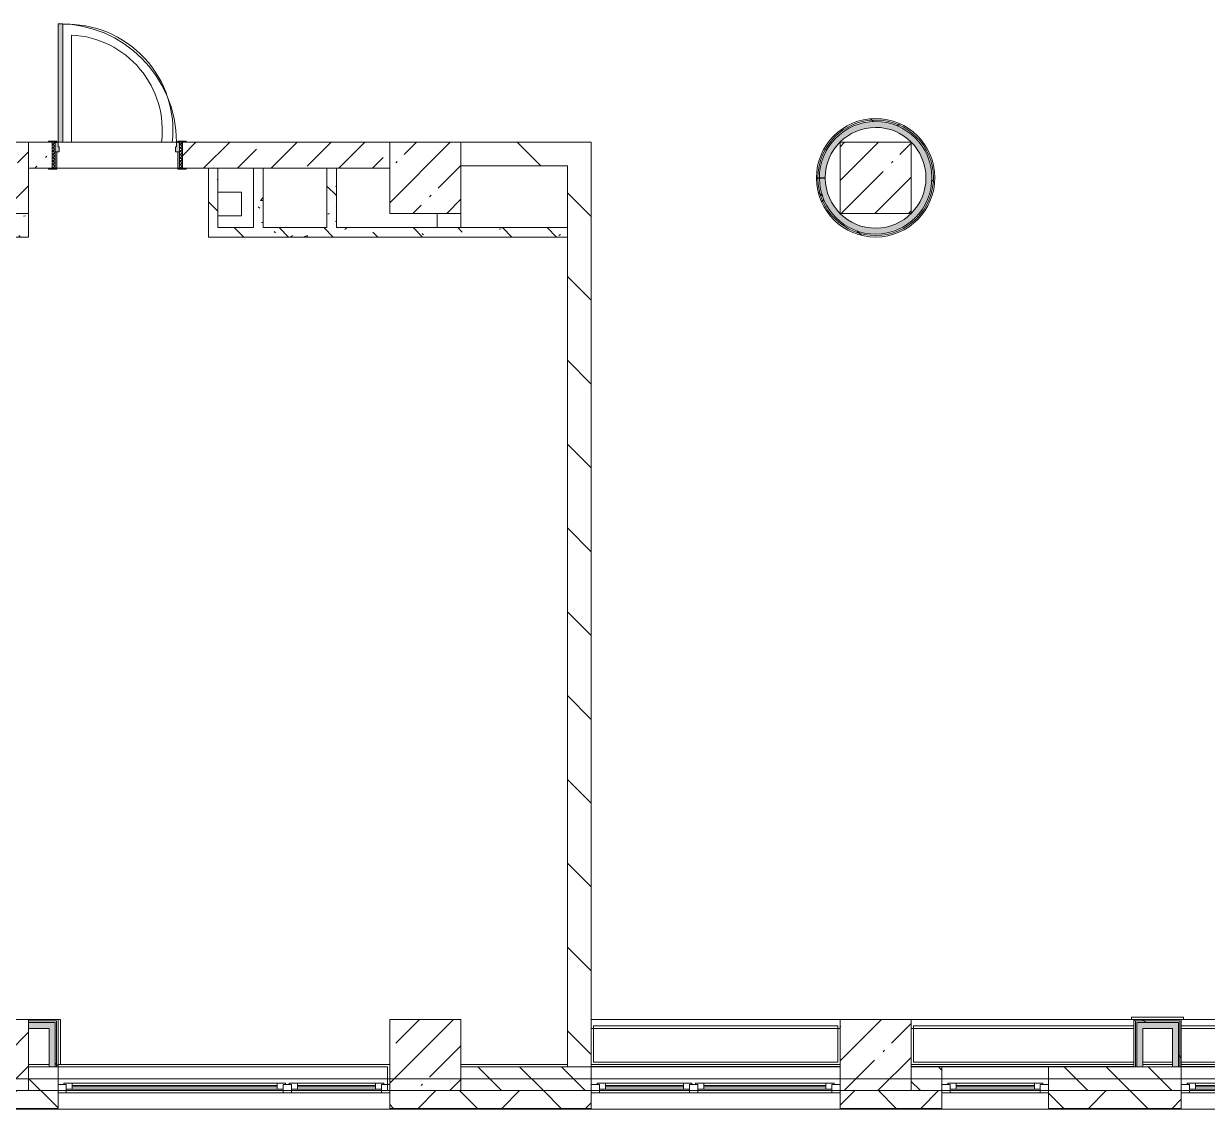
# Model space of a CAD drawing. Header units: millimetres. Extents: x 35146 to 234858, y -8553 to 29000.
# Drawn here: x 131794 to 141784, y -258 to 8900 of the extents above; entities that cross this region are included whole.
import ezdxf

# ---------------------------------------------------------------- set-up
doc = ezdxf.new("R2010")
doc.units = ezdxf.units.MM
for name, color, linetype, lineweight, true_color in [('A-DOOR-1', 7, 'Continuous', 5, 0xaaaaaa), ('A-DOOR-2', 7, 'Continuous', 5, 0xe2e2e2), ('A-DOOR-FRAM-1', 7, 'Continuous', 5, 0xe2e2e2), ('A-DOOR-FRAM-2', 7, 'Continuous', 5, 0xaaaaaa), ('A-FLOR-1', 7, 'Continuous', 5, 0xaaaaaa), ('I-WALL-1', 7, 'Continuous', 5, 0xe7e7e7), ('I-WALL-5', 7, 'Continuous', 5, 0x787878)]:
    doc.layers.add(name, color=color, linetype=linetype, lineweight=lineweight, true_color=true_color)
for name, color, linetype, lineweight in [('A-GLAZ-2', 7, 'Continuous', 5), ('A-WALL', 7, 'Continuous', 9), ('A-WALL-4', 7, 'Continuous', 5), ('I-WALL-3', 7, 'Continuous', 5), ('S-COLS-1', 7, 'Continuous', 5), ('Оси', 7, 'Continuous', 9)]:
    doc.layers.add(name, color=color, linetype=linetype, lineweight=lineweight)
pattern_1 = [(135, (105674.2, 0), (-353.553, -353.553), [])]
pattern_2 = [(135, (105674.2, 0), (-176.7767, -176.7767), [])]
pattern_3 = [(135, (105674.2, 0), (-377.171, -377.171), [533.4, -88.9, 17.78, -88.9]), (135, (105674.2, 376.94), (-377.171, -377.171), []), (50, (105674.2, 0), (637.6445, -55.787), [66.675, -733.425]), (355, (105674.2, 0), (-123.35, 668.699), [53.34, -586.74]), (100.451, (105727.3, -4.65), (514.299, 612.908), [56.665, -623.315]), (46.184, (105674.2, 177.8), (948.776, -147.15), [100.012, -1100.137]), (96.636, (105753.3, 165.5), (830.91, 865.997), [84.998, -934.973]), (351.184, (105674.2, 177.8), (830.918, 865.988), [80.01, -880.11]), (21, (105763.1, 133.35), (530.651, -357.928), [66.675, -733.425]), (326, (105763.1, 133.35), (216.308, 644.658), [53.34, -586.74]), (71.451, (105807.3, 103.5), (746.96, 286.724), [56.665, -623.315]), (37.5, (105674.2, 0), (10.8105, 295.9426), [16.764, -562.864, 16.764, -578.866, -588.962]), (37.5, (105674.2, 0), (10.8105, 295.9426), [-1175.258, 16.764, -572.198]), (7.5, (105674.2, 0), (233.869, 350.6318), [16.764, -322.834, 16.764, -549.529, -224.472]), (7.5, (105674.2, 0), (233.869, 350.6318), [-905.891, 16.764, -207.708]), (327.5, (105475.94, 0), (474.5678, -20.0513), [16.764, -205.486, 16.764, -676.656, -920.115]), (327.5, (105475.94, 0), (474.5678, -20.0513), [-915.67, 16.764, -903.351]), (317.5, (105387.04, 0), (518.452, 88.9934), [16.764, -272.161, 16.764, -443.738, -653.415]), (317.5, (105387.04, 0), (518.452, 88.9934), [-749.427, 16.764, -636.651])]
pattern_4 = [(45, (105674.2, 0), (-530.33, 530.33), []), (135, (105674.2, 0), (-530.33, -530.33), [])]

# ---------------------------------------------------------------- blocks, each defined once
blk = doc.blocks.new('BSC_Колонна _Прямоугольная - 600х600-23286269-2_5_2_птичка')
at = {"layer": 'S-COLS-1'}
h = blk.add_hatch(dxfattribs=at)
h.set_pattern_fill('FP_69', color=256, style=0, pattern_type=2)
h.set_pattern_definition([(45, (-29509.74, -7600), (-285.123, 285.123), []), (45, (-29224.6, -7600), (-285.123, 285.123), [504.031, -100.806, 16.764, -84.042])])
h.paths.add_polyline_path([(-300, -300), (300, -300), (300, 300), (-300, 300)])
for p, q in [((300, 300), (-300, 300)), ((-300, 300), (-300, -300)), ((300, -300), (300, 300)), ((-300, -300), (300, -300))]:
    blk.add_line(p, q, dxfattribs=at)
blk = doc.blocks.new('BSC_Колонна _Прямоугольная - 600х600-V41-2_5_2_птичка')
at = {"layer": 'S-COLS-1'}
h = blk.add_hatch(dxfattribs=at)
h.set_pattern_fill('FP_75', color=256, style=0, pattern_type=2)
h.set_pattern_definition([(45, (-25860, -200), (-285.123, 285.123), []), (45, (-25574.88, -200), (-285.123, 285.123), [504.031, -100.806, 16.764, -84.042])])
h.paths.add_polyline_path([(-105.1, -300), (300, -300), (300, 300), (-300, 300), (-300, -300)])
for p, q in [((300, 300), (-300, 300)), ((-300, 300), (-300, -300)), ((300, -300), (300, 300)), ((-300, -300), (300, -300))]:
    blk.add_line(p, q, dxfattribs=at)
blk = doc.blocks.new('BSC_Колонна _Прямоугольная - 600х600-V42-2_5_2_птичка')
at = {"layer": 'S-COLS-1'}
h = blk.add_hatch(dxfattribs=at)
h.set_pattern_fill('FP_76', color=256, style=0, pattern_type=2)
h.set_pattern_definition([(45, (-29509.74, -200), (-285.123, 285.123), []), (45, (-29224.6, -200), (-285.123, 285.123), [504.031, -100.806, 16.764, -84.042])])
h.paths.add_polyline_path([(-300, -300), (300, -300), (300, 300), (-300, 300)])
for p, q in [((300, 300), (-300, 300)), ((-300, 300), (-300, -300)), ((300, -300), (300, 300)), ((-300, -300), (300, -300))]:
    blk.add_line(p, q, dxfattribs=at)
blk = doc.blocks.new('BSC_Колонна _Прямоугольная - 600х600-V54-2_5_2_птичка')
at = {"layer": 'S-COLS-1'}
h = blk.add_hatch(dxfattribs=at)
h.set_pattern_fill('FP_92', color=256, style=0, pattern_type=2)
h.set_pattern_definition([(45, (-25860, -7600), (-285.123, 285.123), []), (45, (-25574.88, -7600), (-285.123, 285.123), [504.031, -100.806, 16.764, -84.042])])
h.paths.add_polyline_path([(-300, -300), (300, -300), (300, 300), (-300, 300), (-300, 150.3)])
for p, q in [((300, 300), (-300, 300)), ((-300, 300), (-300, -300)), ((300, -300), (300, 300)), ((-300, -300), (300, -300))]:
    blk.add_line(p, q, dxfattribs=at)
blk = doc.blocks.new('BSC_Колонна _Прямоугольная - 600х600-V71-2_5_2_птичка')
at = {"layer": 'S-COLS-1'}
h = blk.add_hatch(dxfattribs=at)
h.set_pattern_fill('FP_116', color=256, style=0, pattern_type=2)
h.set_pattern_definition([(45, (-33310, -7600), (-285.123, 285.123), []), (45, (-33024.88, -7600), (-285.123, 285.123), [504.031, -100.806, 16.764, -84.042])])
h.paths.add_polyline_path([(-135, -300), (300, -300), (300, 300), (-300, 300), (-300, -300)])
for p, q in [((300, 300), (-300, 300)), ((-300, 300), (-300, -300)), ((300, -300), (300, 300)), ((-300, -300), (300, -300))]:
    blk.add_line(p, q, dxfattribs=at)
blk = doc.blocks.new('BSC_Колонна _Прямоугольная - 600х600-V72-2_5_2_птичка')
at = {"layer": 'S-COLS-1'}
h = blk.add_hatch(dxfattribs=at)
h.set_pattern_fill('FP_117', color=256, style=0, pattern_type=2)
h.set_pattern_definition([(45, (-33310, -200), (-285.123, 285.123), []), (45, (-33024.88, -200), (-285.123, 285.123), [504.031, -100.806, 16.764, -84.042])])
h.paths.add_polyline_path([(-300, -300), (300, -300), (300, 300), (-300, 300)])
for p, q in [((300, 300), (-300, 300)), ((-300, 300), (-300, -300)), ((300, -300), (300, 300)), ((-300, -300), (300, -300))]:
    blk.add_line(p, q, dxfattribs=at)
blk = doc.blocks.new('120_Окно_СКБ_2Ст - 120_Окно_СКБ_2Ст 2100х2400 _мал створка справа_-22446225-2_5_2_птичка')
at = {"layer": 'A-GLAZ-2'}
for p, q in [((-1050, -127), (-1050, -57)), ((-1050, -57), (-980, -57)), ((1050, -57), (-1050, -57)), ((-980, -57), (-980, -127)), ((150, -87), (-980, -87)), ((-980, -87), (-980, -127)), ((-930, -137), (-930, -87)), ((100, -137), (100, -87)), ((150, -127), (150, -57)), ((150, -57), (220, -57)), ((150, -127), (150, -87)), ((220, -57), (220, -127)), ((980, -87), (220, -87)), ((220, -87), (220, -127)), ((270, -137), (270, -87)), ((930, -137), (930, -87)), ((980, -127), (980, -57)), ((980, -57), (1050, -57)), ((980, -127), (980, -87)), ((1050, -57), (1050, -127)), ((-980, -127), (-1050, -127)), ((-1050, -127), (-1000, -127)), ((-980, -127), (-1000, -127)), ((-1000, -127), (-1000, -137)), ((-1000, -137), (170, -137)), ((170, -137), (-1000, -137)), ((-930, -107), (100, -107)), ((100, -117), (-930, -117)), ((220, -127), (150, -127)), ((170, -127), (150, -127)), ((170, -127), (200, -127)), ((170, -137), (170, -127)), ((220, -127), (200, -127)), ((200, -127), (200, -137)), ((200, -137), (1000, -137)), ((1000, -137), (200, -137)), ((270, -107), (930, -107)), ((930, -117), (270, -117)), ((1050, -127), (980, -127)), ((1000, -127), (980, -127)), ((1000, -127), (1050, -127)), ((1000, -137), (1000, -127))]:
    blk.add_line(p, q, dxfattribs=at)
blk = doc.blocks.new('110_Дверь_СКБ_1Ст_Внутренняя1 - Д-4к_п__1100x2100h_Артистические EI30-V123-2_5_2_птичка')
at = {"layer": 'A-DOOR-1'}
h = blk.add_hatch(dxfattribs=at)
h.set_pattern_fill('FP_126', color=256, style=0, pattern_type=2)
h.set_pattern_definition([(135, (1751.41, 174.685), (-14.14214, -14.14214), []), (225, (1751.41, 174.685), (14.14214, -14.14214), [])])
h.paths.add_polyline_path([(562.5, -110), (562.5, 110), (537.5, 110), (537.5, -110)])
at = {"layer": 'A-DOOR-2'}
h = blk.add_hatch(color=256, dxfattribs=at)
h.paths.add_polyline_path([(537.5, 30), (537.5, 110), (512.5, 110), (512.5, 70), (502.5, 70), (502.5, 30)])
h.paths.add_polyline_path([(-477.5, 30), (-477.5, 70), (-487.5, 70), (-487.5, 110), (-512.5, 110), (-512.5, 30)])
at = {"layer": 'A-DOOR-FRAM-1'}
for points in [[(-447.5, 110), (-447.5, 1110), (-487.5, 1110), (-487.5, 110)], [(-497.5, 110), (-497.5, 118), (-567.5, 118), (-567.5, 110)], [(592.5, 110), (592.5, 118), (522.5, 118), (522.5, 110)], [(-497.5, -110), (-497.5, 30), (-512.5, 30), (-512.5, -110)], [(537.5, -110), (537.5, 30), (522.5, 30), (522.5, -110)], [(-497.5, -118), (-497.5, -110), (-567.5, -110), (-567.5, -118)], [(592.5, -118), (592.5, -110), (522.5, -110), (522.5, -118)]]:
    blk.add_hatch(color=256, dxfattribs=at).paths.add_polyline_path(points)
at = {"layer": 'A-DOOR-FRAM-2'}
h = blk.add_hatch(dxfattribs=at)
h.set_pattern_fill('FP_127', color=256, style=0, pattern_type=2)
h.set_pattern_definition([(45, (-371.384, 174.685), (-14.1421, 14.1421), []), (135, (-371.384, 174.685), (-14.1421, -14.1421), [])])
h.paths.add_polyline_path([(-512.5, -110), (-512.5, 110), (-537.5, 110), (-537.5, -110)])
at = {"layer": 'A-DOOR-1'}
for p, q in [((-487.5, 1110), (-487.5, 110)), ((-447.5, 1110), (-487.5, 1110)), ((-447.5, 110), (-447.5, 1110)), ((-487.5, 110), (-447.5, 110))]:
    blk.add_line(p, q, dxfattribs=at)
blk.add_arc((-487.5, 110), 1000, 360, 90, dxfattribs=at)
at = {"layer": 'A-DOOR-FRAM-2'}
for p, q in [((-497.5, 118), (-567.5, 118)), ((-567.5, 118), (-567.5, 110)), ((-567.5, 110), (-497.5, 110)), ((-512.5, 110), (-537.5, 110)), ((-537.5, 110), (-537.5, -110)), ((-487.5, 110), (-512.5, 110)), ((-512.5, 110), (-512.5, 30)), ((-512.5, -110), (-512.5, 110)), ((-497.5, 110), (-512.5, 110)), ((-512.5, 110), (-512.5, 109)), ((-512.5, 109), (-497.5, 109)), ((-497.5, 110), (-497.5, 118)), ((-497.5, 109), (-497.5, 110)), ((-487.5, 70), (-487.5, 110)), ((512.5, 110), (512.5, 70)), ((537.5, 110), (512.5, 110)), ((592.5, 118), (522.5, 118)), ((522.5, 118), (522.5, 110)), ((537.5, 110), (522.5, 110)), ((522.5, 110), (522.5, 109)), ((522.5, 110), (592.5, 110)), ((522.5, 109), (537.5, 109)), ((537.5, 30), (537.5, 110)), ((562.5, 110), (537.5, 110)), ((537.5, 110), (537.5, -110)), ((537.5, 109), (537.5, 110)), ((562.5, -110), (562.5, 110)), ((592.5, 110), (592.5, 118)), ((-512.5, 30), (-477.5, 30)), ((-497.5, 30), (-512.5, 30)), ((-512.5, 30), (-512.5, -110)), ((-497.5, -110), (-497.5, 30)), ((-477.5, 70), (-487.5, 70)), ((-477.5, 30), (-477.5, 70)), ((512.5, 70), (502.5, 70)), ((502.5, 70), (502.5, 30)), ((502.5, 30), (537.5, 30)), ((537.5, 30), (522.5, 30)), ((522.5, 30), (522.5, -110)), ((537.5, -110), (537.5, 30)), ((-497.5, -110), (-567.5, -110)), ((-567.5, -110), (-567.5, -118)), ((-567.5, -118), (-497.5, -118)), ((-537.5, -110), (-512.5, -110)), ((-512.5, -110), (-497.5, -110)), ((-497.5, -118), (-497.5, -110)), ((522.5, -110), (537.5, -110)), ((592.5, -110), (522.5, -110)), ((522.5, -110), (522.5, -118)), ((522.5, -118), (592.5, -118)), ((537.5, -110), (562.5, -110)), ((592.5, -118), (592.5, -110))]:
    blk.add_line(p, q, dxfattribs=at)
blk = doc.blocks.new('120_Окно_СКБ_2Ст - 120_Окно_СКБ_2Ст 2800х2500 4-24273432-2_5_2_птичка')
at = {"layer": 'A-GLAZ-2'}
for p, q in [((-1400, -127), (-1400, -57)), ((-1400, -57), (-1330, -57)), ((1400, -57), (-1400, -57)), ((-1330, -57), (-1330, -127)), ((-570, -87), (-1330, -87)), ((-1330, -87), (-1330, -127)), ((-1280, -137), (-1280, -87)), ((-620, -137), (-620, -87)), ((-570, -127), (-570, -57)), ((-570, -57), (-500, -57)), ((-570, -127), (-570, -87)), ((-500, -57), (-500, -127)), ((1330, -87), (-500, -87)), ((-500, -87), (-500, -127)), ((-450, -137), (-450, -87)), ((1280, -137), (1280, -87)), ((1330, -127), (1330, -57)), ((1330, -57), (1400, -57)), ((1330, -127), (1330, -87)), ((1400, -57), (1400, -127)), ((-1330, -127), (-1400, -127)), ((-1400, -127), (-1350, -127)), ((-1330, -127), (-1350, -127)), ((-1350, -127), (-1350, -137)), ((-1350, -137), (-550, -137)), ((-550, -137), (-1350, -137)), ((-1280, -107), (-620, -107)), ((-620, -117), (-1280, -117)), ((-500, -127), (-570, -127)), ((-550, -127), (-570, -127)), ((-550, -127), (-520, -127)), ((-550, -137), (-550, -127)), ((-500, -127), (-520, -127)), ((-520, -127), (-520, -137)), ((-520, -137), (1350, -137)), ((1350, -137), (-520, -137)), ((-450, -107), (1280, -107)), ((1280, -117), (-450, -117)), ((1400, -127), (1330, -127)), ((1350, -127), (1330, -127)), ((1350, -127), (1400, -127)), ((1350, -137), (1350, -127))]:
    blk.add_line(p, q, dxfattribs=at)
blk = doc.blocks.new('120_Окно_СКБ_1Ст - 120_Окно_СКБ_1Ст 900х2500_h_-V147-2_5_2_птичка')
at = {"layer": 'A-GLAZ-2'}
for p, q in [((-450, -127), (-450, -57)), ((-450, -57), (-380, -57)), ((450, -57), (-450, -57)), ((-380, -57), (-380, -127)), ((380, -87), (-380, -87)), ((-380, -87), (-380, -127)), ((-330, -137), (-330, -87)), ((330, -137), (330, -87)), ((380, -127), (380, -57)), ((380, -57), (450, -57)), ((380, -127), (380, -87)), ((450, -57), (450, -127)), ((-380, -127), (-450, -127)), ((-450, -127), (-400, -127)), ((-380, -127), (-400, -127)), ((-400, -127), (-400, -137)), ((-400, -137), (400, -137)), ((400, -137), (-400, -137)), ((-330, -107), (330, -107)), ((330, -117), (-330, -117)), ((450, -127), (380, -127)), ((400, -127), (380, -127)), ((400, -127), (450, -127)), ((400, -137), (400, -127))]:
    blk.add_line(p, q, dxfattribs=at)
blk = doc.blocks.new('Зашивка приборов отопления23 - Зашивка приборов отопления-33321838-2_5_2_птичка')
at = {"layer": 'A-WALL-4'}
for p, q in [((36640, 23400), (34540, 23400)), ((34540, 23079), (36640, 23079)), ((36640, 23079), (34540, 23079)), ((34540, 23004), (36640, 23004))]:
    blk.add_line(p, q, dxfattribs=at)
blk = doc.blocks.new('Зашивка приборов отопления24 - Зашивка приборов отопления-33321996-2_5_2_птичка')
at = {"layer": 'A-WALL-4'}
for p, q in [((36640, 23400), (34760, 23400)), ((34760, 23079), (36640, 23079)), ((36640, 23079), (34760, 23079)), ((34760, 23004), (36640, 23004))]:
    blk.add_line(p, q, dxfattribs=at)
blk = doc.blocks.new('Зашивка приборов отопления25 - Зашивка приборов отопления-33322064-2_5_2_птичка')
at = {"layer": 'A-WALL-4'}
for p, q in [((36640, 23400), (34540, 23400)), ((34540, 23104), (34540, 23079)), ((34540, 23079), (36640, 23079)), ((36640, 23079), (34540, 23079)), ((34540, 23079), (34540, 23004)), ((34540, 23004), (36640, 23004))]:
    blk.add_line(p, q, dxfattribs=at)

msp = doc.modelspace()

# ---------------------------------------------------------------- hatches: boundary and pattern name
at = {"layer": 'A-WALL-4'}
h = msp.add_hatch(dxfattribs=at)
h.set_pattern_fill('FP_98', color=256, style=0, pattern_type=2)
h.set_pattern_definition(pattern_2)
h.paths.add_polyline_path([(132083.9, -100), (132083.9, 100), (131834.2, 100), (131834.2, -100), (131892.8, -100)])
h = msp.add_hatch(dxfattribs=at)
h.set_pattern_fill('FP_98', color=256, style=0, pattern_type=2)
h.set_pattern_definition(pattern_2)
h.paths.add_polyline_path([(136584.2, -100), (136584.2, 100), (135483.9, 100), (135483.9, -100), (136530.4, -100)])
h = msp.add_hatch(dxfattribs=at)
h.set_pattern_fill('FP_98', color=256, style=0, pattern_type=2)
h.set_pattern_definition(pattern_2)
h.paths.add_polyline_path([(140704.3, -100), (141564.2, -100), (141564.2, 100), (140444.2, 100), (140444.2, -100)])
h.paths.add_polyline_path([(139284.2, -100), (139544.2, -100), (139544.2, 100), (139284.2, 100)])
h = msp.add_hatch(dxfattribs=at)
h.set_pattern_fill('FP_88', color=256, style=0, pattern_type=2)
h.set_pattern_definition([(45, (105674.2, 0), (-353.5534, 353.5534), []), (135, (105674.2, 0), (-353.5534, -353.5534), [])])
h.paths.add_polyline_path([(138684.2, -250), (139544.2, -250), (139544.2, -100), (138684.2, -100)])
h.paths.add_polyline_path([(144434.2, -250), (144434.2, -100), (143664.2, -100), (143664.2, -250), (144414.3, -250)])
h.paths.add_polyline_path([(136584.2, -250), (136584.2, -100), (134883.9, -100), (134883.9, -250), (136530.4, -250)])
h.paths.add_polyline_path([(140444.2, -250), (141564.2, -250), (141564.2, -100), (140444.2, -100)])
h.paths.add_polyline_path([(132083.9, -250), (132083.9, -100), (130484.2, -100), (130484.2, -250), (131892.8, -250)])
h.paths.add_polyline_path([(124008.9, -250), (124484.2, -250), (124484.2, -100), (123834.2, -100), (123834.2, -250)])
h.paths.add_polyline_path([(127284.2, -250), (128384.2, -250), (128384.2, -100), (127284.2, -100)])
h.paths.add_polyline_path([(122617.6, -250), (122934.2, -250), (122934.2, -100), (121784.2, -100), (121784.2, -250), (122153.9, -250)])
h.paths.add_polyline_path([(118684.2, -250), (118684.2, -100), (117334.2, -100), (117334.2, -250), (118443.8, -250)])
h.paths.add_polyline_path([(113806.2, -250), (114234.2, -250), (114234.2, -100), (110304.2, -100), (110304.2, -250), (112878.7, -250)])
h.paths.add_polyline_path([(109404.2, -250), (109404.2, -100), (105414.2, -100), (105414.2, -250), (109168.6, -250)])
at = {"layer": 'I-WALL-1'}
for points in [[(139006.3, 7125.5), (139082.1, 7135.2), (139186.4, 7171.9), (139224, 7190), (139286.6, 7233.7), (139341.4, 7286.9), (139386.9, 7348.2), (139422.1, 7415.9), (139445.9, 7488.5), (139457.8, 7563.9), (139457.5, 7640.2), (139444.9, 7715.5), (139420.5, 7787.8), (139384.8, 7855.3), (139313, 7940.7), (139283.5, 7968.9), (139220.5, 8012), (139151.5, 8044.6), (139078.1, 8065.6), (139002.3, 8074.7), (138926, 8071.4), (138849.2, 8055.2), (138779.9, 8028.8), (138713.8, 7990.6), (138654.8, 7942.2), (138604.2, 7885), (138563.5, 7820.5), (138533.6, 7750.2), (138515.3, 7676.1), (138509.2, 7600), (138559.2, 7600), (138565.3, 7671.7), (138587.4, 7750.3), (138613, 7807), (138653.3, 7866.7), (138703, 7918.7), (138760.9, 7961.6), (138849.2, 8001.5), (138893.9, 8015.3), (138965.3, 8024.6), (139037.2, 8021.7), (139107.6, 8006.7), (139174.5, 7980), (139235.9, 7942.5), (139290.1, 7895.1), (139335.5, 7839.2), (139380.2, 7750.3), (139395.1, 7708.7), (139407.5, 7637.8), (139407.8, 7565.8), (139396, 7494.8), (139372.3, 7426.8), (139337.5, 7363.8), (139284.1, 7300), (139238.8, 7259.7), (139177.7, 7221.6), (139111.1, 7194.4), (139040.8, 7178.8), (138968.9, 7175.3), (138897.4, 7183.9), (138828.5, 7204.6), (138764, 7236.5), (138684.2, 7301.1), (138655.6, 7330.5), (138614.8, 7389.8), (138584.6, 7455.2), (138565.9, 7524.7), (138559.2, 7596.4), (138509.2, 7595.9), (138516, 7519.9), (138534.9, 7445.9), (138565.4, 7375.9), (138606.7, 7311.7), (138657.7, 7255), (138717.2, 7207.1), (138783.6, 7169.4), (138855.1, 7142.9), (138930, 7128.1)], [(132009.2, 425), (132009.2, 475), (131834.2, 475), (131834.2, 425)], [(132009.2, 100), (132059.2, 100), (132059.2, 475), (132009.2, 475), (132009.2, 230.5)], [(141189.2, 100), (141239.2, 100), (141239.2, 475), (141189.2, 475), (141189.2, 230.5)], [(141489.2, 425), (141539.2, 425), (141539.2, 475), (141239.2, 475), (141239.2, 425)], [(141539.2, 100), (141539.2, 425), (141489.2, 425), (141489.2, 100)]]:
    msp.add_hatch(color=256, dxfattribs=at).paths.add_polyline_path(points)
at = {"layer": 'I-WALL-3'}
h = msp.add_hatch(dxfattribs=at)
h.set_pattern_fill('FP_200', color=256, style=0, pattern_type=2)
h.set_pattern_definition(pattern_4)
h.paths.add_polyline_path([(138987.4, 7100), (139065.5, 7106.7), (139141.5, 7125.4), (139239.6, 7171.9), (139280.3, 7197.1), (139339.6, 7248.3), (139390.2, 7308.2), (139430.8, 7375.2), (139460.4, 7447.7), (139478.4, 7524), (139484.2, 7602.1), (139477.7, 7680.2), (139459.1, 7756.3), (139428.9, 7828.6), (139387.7, 7895.3), (139313, 7974.7), (139276.9, 8005.4), (139209.9, 8046.1), (139137.5, 8075.9), (139061.2, 8094), (138983.1, 8100), (138905, 8093.7), (138828.9, 8075.3), (138756.5, 8045.2), (138689.8, 8004.1), (138630.3, 7953.2), (138579.4, 7893.5), (138538.5, 7826.7), (138507.6, 7750.3), (138490.3, 7678.1), (138484.2, 7600), (138496.7, 7600), (138503, 7678.1), (138521.7, 7754.2), (138552.4, 7826.3), (138594.2, 7892.5), (138646.1, 7951.2), (138706.7, 8000.8), (138774.5, 8040.1), (138849.2, 8068.3), (138924.5, 8083.8), (139002.7, 8087.1), (139080.5, 8077.9), (139155.9, 8056.3), (139226.7, 8022.9), (139313, 7957.9), (139348, 7924.5), (139395.3, 7862), (139432, 7792.8), (139457.1, 7718.5), (139469.9, 7641.3), (139470.3, 7562.9), (139458.1, 7485.5), (139433.6, 7411.1), (139397.5, 7341.5), (139350.8, 7278.7), (139294.6, 7224.1), (139215.1, 7171.9), (139159.8, 7145.2), (139084.6, 7123), (139006.9, 7113), (138928.6, 7115.7), (138849.2, 7131.8), (138754.1, 7171.9), (138710.2, 7196.8), (138649.1, 7245.9), (138596.7, 7304.1), (138554.3, 7370), (138523, 7441.9), (138503.7, 7517.8), (138496.7, 7595.8), (138484.2, 7595.7), (138491, 7517.7), (138509.9, 7441.6), (138540.5, 7369.5), (138582, 7303), (138633.3, 7243.8), (138693.3, 7193.4), (138760.4, 7152.9), (138849.2, 7119.6), (138909.3, 7105.6)])
h = msp.add_hatch(dxfattribs=at)
h.set_pattern_fill('FP_200', color=256, style=0, pattern_type=2)
h.set_pattern_definition(pattern_4)
h.paths.add_polyline_path([(139006.9, 7113), (139084.6, 7123), (139159.8, 7145.2), (139230.3, 7179.2), (139313, 7241.9), (139350.8, 7278.7), (139397.5, 7341.5), (139433.6, 7411.1), (139458.1, 7485.5), (139470.3, 7562.9), (139469.9, 7641.3), (139446.3, 7750.3), (139432, 7792.8), (139395.3, 7862), (139348, 7924.5), (139291.3, 7978.6), (139226.7, 8022.9), (139155.9, 8056.3), (139080.5, 8077.9), (139002.7, 8087.1), (138924.5, 8083.8), (138847.7, 8068), (138774.5, 8040.1), (138706.7, 8000.8), (138646.1, 7951.2), (138594.2, 7892.5), (138552.4, 7826.3), (138520.8, 7750.3), (138503, 7678.1), (138496.7, 7600), (138509.2, 7600), (138515.3, 7676.1), (138533.6, 7750.3), (138563.5, 7820.5), (138604.2, 7885), (138654.8, 7942.2), (138713.8, 7990.6), (138779.9, 8028.8), (138851.2, 8056), (138926, 8071.4), (139002.3, 8074.7), (139078.1, 8065.6), (139151.5, 8044.6), (139220.5, 8012), (139283.5, 7968.9), (139338.7, 7916.2), (139384.8, 7855.3), (139420.5, 7787.8), (139444.9, 7715.5), (139457.5, 7640.2), (139457.8, 7563.9), (139445.9, 7488.5), (139422.1, 7415.9), (139386.9, 7348.2), (139341.4, 7286.9), (139286.6, 7233.7), (139224, 7190), (139155.3, 7156.9), (139082.1, 7135.2), (139006.3, 7125.5), (138930, 7128.1), (138849.2, 7145.1), (138779.3, 7171.9), (138717.2, 7207.1), (138657.7, 7255), (138606.7, 7311.7), (138565.4, 7375.9), (138534.9, 7445.9), (138516, 7519.9), (138509.2, 7595.9), (138496.7, 7595.8), (138503.7, 7517.8), (138523, 7441.9), (138554.3, 7370), (138596.7, 7304.1), (138649.1, 7245.9), (138710.2, 7196.8), (138778.3, 7158.1), (138851.8, 7130.8), (138928.6, 7115.7)])
h = msp.add_hatch(dxfattribs=at)
h.set_pattern_fill('FP_96', color=256, style=0, pattern_type=2)
h.set_pattern_definition([(45, (105674.2, 0), (-285.123, 285.123), []), (45, (105959.3, 0), (-285.123, 285.123), [504.031, -100.806, 16.764, -84.042])])
h.paths.add_polyline_path([(133734.2, 7680), (134883.9, 7680), (134883.9, 7900), (133134.2, 7900), (133134.2, 7680), (133434.2, 7680)])
h.paths.add_polyline_path([(132004.2, 7680), (132034.2, 7680), (132034.2, 7900), (131834.2, 7900), (131834.2, 7680)])
h = msp.add_hatch(dxfattribs=at)
h.set_pattern_fill('FP_99', color=256, style=0, pattern_type=2)
h.set_pattern_definition(pattern_1)
h.paths.add_polyline_path([(136384.2, 7700), (136584.2, 7700), (136584.2, 7900), (135483.9, 7900), (135483.9, 7700), (136066.7, 7700)])
h = msp.add_hatch(dxfattribs=at)
h.set_pattern_fill('FP_99', color=256, style=0, pattern_type=2)
h.set_pattern_definition(pattern_1)
h.paths.add_polyline_path([(136584.2, 100), (136584.2, 7700), (136384.2, 7700), (136384.2, 100), (136530.4, 100)])
h = msp.add_hatch(dxfattribs=at)
h.set_pattern_fill('FP_200', color=256, style=0, pattern_type=2)
h.set_pattern_definition(pattern_4)
h.paths.add_polyline_path([(132071.7, 100), (132084.2, 100), (132084.2, 500), (132071.7, 500), (132071.7, 230.5)])
h = msp.add_hatch(dxfattribs=at)
h.set_pattern_fill('FP_200', color=256, style=0, pattern_type=2)
h.set_pattern_definition(pattern_4)
h.paths.add_polyline_path([(141176.7, 100), (141176.7, 500), (141164.2, 500), (141168, 100)])
h = msp.add_hatch(dxfattribs=at)
h.set_pattern_fill('FP_200', color=256, style=0, pattern_type=2)
h.set_pattern_definition(pattern_4)
h.paths.add_polyline_path([(141176.7, 487.5), (141564.2, 487.5), (141564.2, 500), (141176.7, 500)])
h = msp.add_hatch(dxfattribs=at)
h.set_pattern_fill('FP_200', color=256, style=0, pattern_type=2)
h.set_pattern_definition(pattern_4)
h.paths.add_polyline_path([(132059.2, 100), (132071.7, 100), (132071.7, 487.5), (132059.2, 487.5), (132059.2, 230.5)])
h = msp.add_hatch(dxfattribs=at)
h.set_pattern_fill('FP_200', color=256, style=0, pattern_type=2)
h.set_pattern_definition(pattern_4)
h.paths.add_polyline_path([(141539.2, 475), (141551.7, 475), (141551.7, 487.5), (141189.2, 487.5), (141189.2, 475), (141239.2, 475)])
h = msp.add_hatch(dxfattribs=at)
h.set_pattern_fill('FP_200', color=256, style=0, pattern_type=2)
h.set_pattern_definition(pattern_4)
h.paths.add_polyline_path([(141539.2, 100), (141551.7, 100), (141551.7, 475), (141539.2, 475), (141539.2, 230.5)])
h = msp.add_hatch(dxfattribs=at)
h.set_pattern_fill('FP_200', color=256, style=0, pattern_type=2)
h.set_pattern_definition(pattern_4)
h.paths.add_polyline_path([(141564.2, 100), (141564.2, 487.5), (141551.7, 487.5), (141551.7, 100)])
at = {"layer": 'I-WALL-5'}
h = msp.add_hatch(dxfattribs=at)
h.set_pattern_fill('FP_109', color=256, style=0, pattern_type=2)
h.set_pattern_definition(pattern_3)
h.paths.add_polyline_path([(133434.2, 7100), (133434.2, 7680), (133354.2, 7680), (133354.2, 7100)])
h = msp.add_hatch(dxfattribs=at)
h.set_pattern_fill('FP_109', color=256, style=0, pattern_type=2)
h.set_pattern_definition(pattern_3)
h.paths.add_polyline_path([(133814.2, 7180), (133814.2, 7680), (133734.2, 7680), (133734.2, 7180)])
h = msp.add_hatch(dxfattribs=at)
h.set_pattern_fill('FP_109', color=256, style=0, pattern_type=2)
h.set_pattern_definition(pattern_3)
h.paths.add_polyline_path([(134433.9, 7180), (134433.9, 7680), (134353.9, 7680), (134353.9, 7180)])
h = msp.add_hatch(dxfattribs=at)
h.set_pattern_fill('FP_109', color=256, style=0, pattern_type=2)
h.set_pattern_definition(pattern_3)
h.paths.add_polyline_path([(131834.2, 7100), (131834.2, 7300), (131754.2, 7300), (131754.2, 7100)])
h = msp.add_hatch(dxfattribs=at)
h.set_pattern_fill('FP_109', color=256, style=0, pattern_type=2)
h.set_pattern_definition(pattern_3)
h.paths.add_polyline_path([(136384.2, 7100), (136384.2, 7180), (133434.2, 7180), (133434.2, 7100), (136066.7, 7100)])

# ---------------------------------------------------------------- linework, layer by layer
at = {"layer": 'A-FLOR-1'}
for p, q in [((132199.2, 7900), (132199.2, 8804)), ((133084.2, 7900), (132124.2, 7900)), ((133434.2, 7480), (133633.9, 7480)), ((133633.9, 7480), (133633.9, 7280)), ((133633.9, 7280), (133434.2, 7280)), ((132084.2, 500), (132104.2, 500)), ((132104.2, 500), (132104.2, 120)), ((141143.2, 500), (141143.2, 520)), ((141143.2, 520), (141583.2, 520)), ((141583.2, 520), (141583.2, 500)), ((136604.2, 445), (136604.2, 140)), ((138664.2, 445), (136604.2, 445)), ((138664.2, 140), (138664.2, 445)), ((141164.2, 445), (139304.2, 445)), ((139304.2, 445), (139304.2, 140)), ((143924.2, 445), (141564.2, 445)), ((136604.2, 140), (138664.2, 140)), ((139304.2, 140), (141164.2, 140)), ((141239.2, 140), (141489.2, 140)), ((141564.2, 140), (143644.2, 140))]:
    msp.add_line(p, q, dxfattribs=at)
for radius, start, end in [(895, 353.58484, 92.24174), (805, 352.86408, 87.15183)]:
    msp.add_arc((132159.2, 8000), radius, start, end, dxfattribs=at)
at = {"layer": 'A-WALL'}
for p, q in [((133434.2, 7680), (133354.2, 7680)), ((133814.2, 7680), (133734.2, 7680)), ((135283.9, 7180), (135483.9, 7180)), ((132071.7, 487.5), (131834.2, 487.5)), ((132059.2, 475), (131834.2, 475)), ((132059.2, 100), (132059.2, 475)), ((132071.7, 100), (132071.7, 487.5)), ((141176.7, 487.5), (141176.7, 100)), ((141551.7, 487.5), (141176.7, 487.5)), ((141189.2, 475), (141189.2, 100)), ((141539.2, 475), (141189.2, 475)), ((141539.2, 100), (141539.2, 475)), ((141551.7, 100), (141551.7, 487.5)), ((136384.2, 100), (136584.2, 100)), ((131834.2, -100), (132083.9, -100)), ((135483.9, -100), (136584.2, -100)), ((139284.2, -100), (139544.2, -100)), ((140444.2, -100), (141564.2, -100)), ((130484.2, -250), (132083.9, -250)), ((130484.2, -253), (132083.9, -253)), ((134883.9, -250), (136584.2, -250)), ((134883.9, -253), (136584.2, -253)), ((138684.2, -250), (139544.2, -250)), ((138684.2, -253), (139544.2, -253)), ((140444.2, -250), (141564.2, -250)), ((140444.2, -253), (141564.2, -253))]:
    msp.add_line(p, q, dxfattribs=at)
for radius in [487.5, 475]:
    msp.add_arc((138984.2, 7600), radius, 180.49142, 180, dxfattribs=at)
at = {"layer": 'A-WALL-4'}
for p, q in [((132009.2, 100), (131834.2, 100)), ((132083.9, -258), (132083.9, 100)), ((132084.2, 100), (134863.9, 100)), ((134863.9, -100), (134863.9, 100)), ((136384.2, 100), (135483.9, 100)), ((136584.2, -258), (136584.2, 100)), ((136584.2, 100), (138684.2, 100)), ((139284.2, 100), (143644.2, 100)), ((139544.2, -258), (139544.2, 100)), ((140444.2, 100), (140444.2, -258)), ((141564.2, -258), (141564.2, 100)), ((134883.9, -100), (134883.9, -258)), ((138684.2, -100), (138684.2, -258)), ((141564.2, -100), (143664.2, -100)), ((144434.2, -258), (127284.2, -258))]:
    msp.add_line(p, q, dxfattribs=at)
at = {"layer": 'I-WALL-3'}
for p, q in [((132004.2, 7900), (131834.2, 7900)), ((134883.9, 7900), (133164.2, 7900)), ((136584.2, 7900), (135483.9, 7900)), ((136584.2, 100), (136584.2, 7900)), ((135483.9, 7700), (136384.2, 7700)), ((136384.2, 7700), (136384.2, 100)), ((131834.2, 7680), (132004.2, 7680)), ((133094.2, 7680), (132074.2, 7680)), ((133164.2, 7680), (133354.2, 7680)), ((133354.2, 7680), (133354.2, 7100)), ((133434.2, 7680), (133734.2, 7680)), ((133434.2, 7180), (133434.2, 7680)), ((133734.2, 7680), (133734.2, 7180)), ((133814.2, 7680), (134883.9, 7680)), ((133814.2, 7180), (133814.2, 7680)), ((134353.9, 7680), (134353.9, 7180)), ((134433.9, 7180), (134433.9, 7680)), ((138484.2, 7600), (138559.2, 7600)), ((138559.2, 7596.4), (138484.2, 7595.7)), ((131834.2, 7100), (131834.2, 7300)), ((135283.9, 7300), (135283.9, 7180)), ((135483.9, 7180), (135483.9, 7300)), ((130704.2, 7100), (131834.2, 7100)), ((133354.2, 7100), (136384.2, 7100)), ((133734.2, 7180), (133434.2, 7180)), ((134353.9, 7180), (133814.2, 7180)), ((135283.9, 7180), (134433.9, 7180)), ((136384.2, 7180), (135483.9, 7180)), ((132084.2, 500), (131834.2, 500)), ((132084.2, 100), (132084.2, 500)), ((141164.2, 500), (141164.2, 100)), ((141564.2, 500), (141164.2, 500)), ((141564.2, 100), (141564.2, 500)), ((131834.2, 425), (132009.2, 425)), ((132009.2, 425), (132009.2, 100)), ((141239.2, 100), (141239.2, 425)), ((141239.2, 425), (141489.2, 425)), ((141489.2, 425), (141489.2, 100)), ((131834.2, 120), (132009.2, 120)), ((132009.2, 100), (132084.2, 100)), ((132083.5, 120), (134883.9, 120)), ((135483.9, 120), (136384.2, 120)), ((136584.2, 120), (138684.2, 120)), ((139284.2, 120), (141164.8, 120)), ((141239.2, 120), (141489.2, 120)), ((141563.4, 120), (143644.2, 120)), ((134883.9, -100), (132083.9, -100)), ((138684.2, -100), (136584.2, -100)), ((140444.2, -100), (139544.2, -100))]:
    msp.add_line(p, q, dxfattribs=at)
for radius in [500, 425]:
    msp.add_arc((138984.2, 7600), radius, 180.49142, 180, dxfattribs=at)
at = {"layer": 'Оси'}
msp.add_line((131664.2, 0), (144164.2, 0), dxfattribs=at)

# ---------------------------------------------------------------- block references
at = {"layer": 'A-DOOR-1'}
msp.add_blockref('110_Дверь_СКБ_1Ст_Внутренняя1 - Д-4к_п__1100x2100h_Артистические EI30-V123-2_5_2_птичка', (132571.7, 7790), dxfattribs=at)
at = {"layer": 'A-GLAZ-2', "rotation": 180}
for name, p in [('120_Окно_СКБ_2Ст - 120_Окно_СКБ_2Ст 2800х2500 4-24273432-2_5_2_птичка', (133483.9, -175)), ('120_Окно_СКБ_2Ст - 120_Окно_СКБ_2Ст 2100х2400 _мал створка справа_-22446225-2_5_2_птичка', (137634.2, -175)), ('120_Окно_СКБ_1Ст - 120_Окно_СКБ_1Ст 900х2500_h_-V147-2_5_2_птичка', (139994.2, -175)), ('120_Окно_СКБ_2Ст - 120_Окно_СКБ_2Ст 2100х2400 _мал створка справа_-22446225-2_5_2_птичка', (142614.2, -175))]:
    msp.add_blockref(name, p, dxfattribs=at)
at = {"layer": 'A-WALL-4', "rotation": 180}
for name, p in [('Зашивка приборов отопления23 - Зашивка приборов отопления-33321838-2_5_2_птичка', (173224.2, 23504)), ('Зашивка приборов отопления24 - Зашивка приборов отопления-33321996-2_5_2_птичка', (175924.2, 23504)), ('Зашивка приборов отопления25 - Зашивка приборов отопления-33322064-2_5_2_птичка', (178204.2, 23504))]:
    msp.add_blockref(name, p, dxfattribs=at)
at = {"layer": 'S-COLS-1'}
for name, p in [('BSC_Колонна _Прямоугольная - 600х600-V54-2_5_2_птичка', (131534.2, 7600)), ('BSC_Колонна _Прямоугольная - 600х600-23286269-2_5_2_птичка', (135183.9, 7600)), ('BSC_Колонна _Прямоугольная - 600х600-V71-2_5_2_птичка', (138984.2, 7600)), ('BSC_Колонна _Прямоугольная - 600х600-V41-2_5_2_птичка', (131534.2, 200)), ('BSC_Колонна _Прямоугольная - 600х600-V42-2_5_2_птичка', (135183.9, 200)), ('BSC_Колонна _Прямоугольная - 600х600-V72-2_5_2_птичка', (138984.2, 200))]:
    msp.add_blockref(name, p, dxfattribs=at)

doc.saveas('drawing.dxf')
